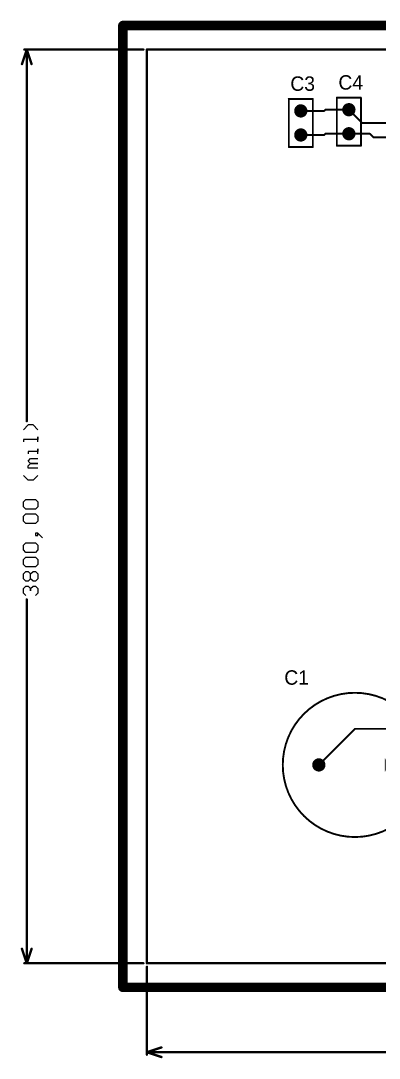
# Model space of a CAD drawing. Header units: millimetres. Extents: x 1.58 to 6.02, y 2.66 to 7.02.
# Drawn here: x 1.575 to 3.066, y 2.705 to 7.02 of the extents above; entities that cross this region are included whole.
import ezdxf

# ---------------------------------------------------------------- set-up
doc = ezdxf.new("R2010")
doc.units = ezdxf.units.MM
doc.header["$MEASUREMENT"] = 0
for name, color, linetype in [('BottomLayer', 5, 'Continuous'), ('BottomSolder', 6, 'Continuous'), ('InternalPlane1', 76, 'Continuous'), ('InternalPlane2', 16, 'Continuous'), ('KeepOutLayer', 6, 'Continuous'), ('Mechanical1', 6, 'Continuous'), ('MultiLayer', 9, 'Continuous'), ('PadHoleLayer', 156, 'Continuous'), ('TopLayer', 1, 'Continuous'), ('TopOverlay', 2, 'Continuous'), ('TopSolder', 216, 'Continuous')]:
    doc.layers.add(name, color=color, linetype=linetype)

# ---------------------------------------------------------------- blocks, each defined once
blk = doc.blocks.new('RB7_6_15_2')
at = {"layer": 'BottomLayer', "const_width": 0.0236}
blk.add_lwpolyline([(-0.1618, 0, 1), (-0.1382, 0, 1)], format="xyb", close=True, dxfattribs=at)
at = {"layer": 'BottomLayer'}
blk.add_solid([(0.1264, -0.0236), (0.1736, -0.0236), (0.1264, 0.0236), (0.1736, 0.0236)], dxfattribs=at)
at = {"layer": 'BottomSolder', "const_width": 0.0276}
blk.add_lwpolyline([(-0.1638, 0, 1), (-0.1362, 0, 1)], format="xyb", close=True, dxfattribs=at)
at = {"layer": 'BottomSolder'}
blk.add_solid([(0.1224, -0.0276), (0.1776, -0.0276), (0.1224, 0.0276), (0.1776, 0.0276)], dxfattribs=at)
at = {"layer": 'MultiLayer', "const_width": 0.0236}
blk.add_lwpolyline([(-0.1618, 0, 1), (-0.1382, 0, 1)], format="xyb", close=True, dxfattribs=at)
at = {"layer": 'MultiLayer'}
blk.add_solid([(0.1264, -0.0236), (0.1736, -0.0236), (0.1264, 0.0236), (0.1736, 0.0236)], dxfattribs=at)
at = {"layer": 'PadHoleLayer', "const_width": 0.0138}
for points in [[(-0.1569, 0, 1), (-0.1431, 0, 1)], [(0.1431, 0, 1), (0.1569, 0, 1)]]:
    blk.add_lwpolyline(points, format="xyb", close=True, dxfattribs=at)
at = {"layer": 'TopLayer', "const_width": 0.0236}
blk.add_lwpolyline([(-0.1618, 0, 1), (-0.1382, 0, 1)], format="xyb", close=True, dxfattribs=at)
at = {"layer": 'TopLayer'}
blk.add_solid([(0.1264, -0.0236), (0.1736, -0.0236), (0.1264, 0.0236), (0.1736, 0.0236)], dxfattribs=at)
at = {"layer": 'TopOverlay'}
for p, q in [((0.3202, 0.0005), (0.3595, 0.0005)), ((0.3398, 0.0202), (0.3398, -0.0192))]:
    blk.add_line(p, q, dxfattribs=at)
for points, const_width in [([(0.3, 0, 1), (-0.3, 0, 1)], 0.00787), ([(-0.302, 0, 1), (-0.298, 0, 1)], 0.00394), ([(0.298, 0, 1), (0.302, 0, 1)], 0.00394)]:
    blk.add_lwpolyline(points, format="xyb", close=True, dxfattribs=dict(at, const_width=const_width))
at = {"layer": 'TopSolder', "const_width": 0.0276}
blk.add_lwpolyline([(-0.1638, 0, 1), (-0.1362, 0, 1)], format="xyb", close=True, dxfattribs=at)
at = {"layer": 'TopSolder'}
blk.add_solid([(0.1224, -0.0276), (0.1776, -0.0276), (0.1224, 0.0276), (0.1776, 0.0276)], dxfattribs=at)
blk = doc.blocks.new('RAD_0_1_4')
at = {"layer": 'BottomLayer', "const_width": 0.0236}
for points in [[(-0.0618, 0, 1), (-0.0382, 0, 1)], [(0.0382, 0, 1), (0.0618, 0, 1)]]:
    blk.add_lwpolyline(points, format="xyb", close=True, dxfattribs=at)
at = {"layer": 'BottomSolder', "const_width": 0.0276}
for points in [[(-0.0638, 0, 1), (-0.0362, 0, 1)], [(0.0362, 0, 1), (0.0638, 0, 1)]]:
    blk.add_lwpolyline(points, format="xyb", close=True, dxfattribs=at)
at = {"layer": 'MultiLayer', "const_width": 0.0236}
for points in [[(-0.0618, 0, 1), (-0.0382, 0, 1)], [(0.0382, 0, 1), (0.0618, 0, 1)]]:
    blk.add_lwpolyline(points, format="xyb", close=True, dxfattribs=at)
at = {"layer": 'PadHoleLayer', "const_width": 0.0138}
for points in [[(-0.0569, 0, 1), (-0.0431, 0, 1)], [(0.0431, 0, 1), (0.0569, 0, 1)]]:
    blk.add_lwpolyline(points, format="xyb", close=True, dxfattribs=at)
at = {"layer": 'TopLayer', "const_width": 0.0236}
for points in [[(-0.0618, 0, 1), (-0.0382, 0, 1)], [(0.0382, 0, 1), (0.0618, 0, 1)]]:
    blk.add_lwpolyline(points, format="xyb", close=True, dxfattribs=at)
at = {"layer": 'TopOverlay', "const_width": 0.00787}
for points in [[(-0.1, 0.05), (0.1, 0.05)], [(-0.1, 0.05), (-0.1, -0.05)], [(0.1, 0.05), (0.1, -0.05)], [(-0.1, -0.05), (0.1, -0.05)]]:
    blk.add_lwpolyline(points, dxfattribs=at)
at = {"layer": 'TopOverlay', "const_width": 0.00394}
for points in [[(-0.102, 0.05, 1), (-0.098, 0.05, 1)], [(-0.102, 0.05, 1), (-0.098, 0.05, 1)], [(0.098, 0.05, 1), (0.102, 0.05, 1)], [(0.098, 0.05, 1), (0.102, 0.05, 1)], [(-0.102, -0.05, 1), (-0.098, -0.05, 1)], [(-0.102, -0.05, 1), (-0.098, -0.05, 1)], [(0.098, -0.05, 1), (0.102, -0.05, 1)], [(0.098, -0.05, 1), (0.102, -0.05, 1)]]:
    blk.add_lwpolyline(points, format="xyb", close=True, dxfattribs=at)
at = {"layer": 'TopSolder', "const_width": 0.0276}
for points in [[(-0.0638, 0, 1), (-0.0362, 0, 1)], [(0.0362, 0, 1), (0.0638, 0, 1)]]:
    blk.add_lwpolyline(points, format="xyb", close=True, dxfattribs=at)
blk = doc.blocks.new('RAD_0_1_5')
at = {"layer": 'BottomLayer', "const_width": 0.0236}
for points in [[(-0.0618, 0, 1), (-0.0382, 0, 1)], [(0.0382, 0, 1), (0.0618, 0, 1)]]:
    blk.add_lwpolyline(points, format="xyb", close=True, dxfattribs=at)
at = {"layer": 'BottomSolder', "const_width": 0.0276}
for points in [[(-0.0638, 0, 1), (-0.0362, 0, 1)], [(0.0362, 0, 1), (0.0638, 0, 1)]]:
    blk.add_lwpolyline(points, format="xyb", close=True, dxfattribs=at)
at = {"layer": 'MultiLayer', "const_width": 0.0236}
for points in [[(-0.0618, 0, 1), (-0.0382, 0, 1)], [(0.0382, 0, 1), (0.0618, 0, 1)]]:
    blk.add_lwpolyline(points, format="xyb", close=True, dxfattribs=at)
at = {"layer": 'PadHoleLayer', "const_width": 0.0138}
for points in [[(-0.0569, 0, 1), (-0.0431, 0, 1)], [(0.0431, 0, 1), (0.0569, 0, 1)]]:
    blk.add_lwpolyline(points, format="xyb", close=True, dxfattribs=at)
at = {"layer": 'TopLayer', "const_width": 0.0236}
for points in [[(-0.0618, 0, 1), (-0.0382, 0, 1)], [(0.0382, 0, 1), (0.0618, 0, 1)]]:
    blk.add_lwpolyline(points, format="xyb", close=True, dxfattribs=at)
at = {"layer": 'TopOverlay', "const_width": 0.00787}
for points in [[(-0.1, 0.05), (0.1, 0.05)], [(-0.1, 0.05), (-0.1, -0.05)], [(0.1, 0.05), (0.1, -0.05)], [(-0.1, -0.05), (0.1, -0.05)]]:
    blk.add_lwpolyline(points, dxfattribs=at)
at = {"layer": 'TopOverlay', "const_width": 0.00394}
for points in [[(-0.102, 0.05, 1), (-0.098, 0.05, 1)], [(-0.102, 0.05, 1), (-0.098, 0.05, 1)], [(0.098, 0.05, 1), (0.102, 0.05, 1)], [(0.098, 0.05, 1), (0.102, 0.05, 1)], [(-0.102, -0.05, 1), (-0.098, -0.05, 1)], [(-0.102, -0.05, 1), (-0.098, -0.05, 1)], [(0.098, -0.05, 1), (0.102, -0.05, 1)], [(0.098, -0.05, 1), (0.102, -0.05, 1)]]:
    blk.add_lwpolyline(points, format="xyb", close=True, dxfattribs=at)
at = {"layer": 'TopSolder', "const_width": 0.0276}
for points in [[(-0.0638, 0, 1), (-0.0362, 0, 1)], [(0.0362, 0, 1), (0.0638, 0, 1)]]:
    blk.add_lwpolyline(points, format="xyb", close=True, dxfattribs=at)

msp = doc.modelspace()

# ---------------------------------------------------------------- linework, layer by layer
at = {"layer": 'BottomLayer', "const_width": 0.008}
for points in [[(2.74, 6.645), (2.837, 6.645)], [(2.837, 6.645), (2.842, 6.65)], [(2.842, 6.65), (2.94, 6.65)], [(2.94, 6.65), (2.995, 6.595)], [(2.995, 6.595), (3.405, 6.595)], [(2.74, 6.545), (2.837, 6.545)], [(2.837, 6.545), (2.842, 6.55)], [(2.842, 6.55), (2.94, 6.55)], [(2.94, 6.55), (3.027, 6.55)], [(3.027, 6.55), (3.042, 6.535)], [(3.042, 6.535), (3.13, 6.535)], [(2.815, 3.925), (2.965, 4.075)], [(2.965, 4.075), (3.435, 4.075)]]:
    msp.add_lwpolyline(points, dxfattribs=at)
at = {"layer": 'BottomLayer', "const_width": 0.004}
for points in [[(2.738, 6.645, 1), (2.742, 6.645, 1)], [(2.835, 6.645, 1), (2.839, 6.645, 1)], [(2.835, 6.645, 1), (2.839, 6.645, 1)], [(2.84, 6.65, 1), (2.844, 6.65, 1)], [(2.84, 6.65, 1), (2.844, 6.65, 1)], [(2.938, 6.65, 1), (2.942, 6.65, 1)], [(2.938, 6.65, 1), (2.942, 6.65, 1)], [(2.993, 6.595, 1), (2.997, 6.595, 1)], [(2.993, 6.595, 1), (2.997, 6.595, 1)], [(2.738, 6.545, 1), (2.742, 6.545, 1)], [(2.835, 6.545, 1), (2.839, 6.545, 1)], [(2.835, 6.545, 1), (2.839, 6.545, 1)], [(2.84, 6.55, 1), (2.844, 6.55, 1)], [(2.84, 6.55, 1), (2.844, 6.55, 1)], [(2.938, 6.55, 1), (2.942, 6.55, 1)], [(2.938, 6.55, 1), (2.942, 6.55, 1)], [(3.025, 6.55, 1), (3.029, 6.55, 1)], [(3.025, 6.55, 1), (3.029, 6.55, 1)], [(3.04, 6.535, 1), (3.044, 6.535, 1)], [(3.04, 6.535, 1), (3.044, 6.535, 1)], [(2.963, 4.075, 1), (2.967, 4.075, 1)], [(2.963, 4.075, 1), (2.967, 4.075, 1)], [(2.813, 3.925, 1), (2.817, 3.925, 1)]]:
    msp.add_lwpolyline(points, format="xyb", close=True, dxfattribs=at)
at = {"layer": 'InternalPlane1', "const_width": 0.04}
for points in [[(2, 3), (2, 7)], [(2, 7), (6, 7)], [(2, 3), (6, 3)]]:
    msp.add_lwpolyline(points, dxfattribs=at)
at = {"layer": 'InternalPlane1', "const_width": 0.02}
for points in [[(1.99, 7, 1), (2.01, 7, 1)], [(1.99, 7, 1), (2.01, 7, 1)], [(1.99, 3, 1), (2.01, 3, 1)], [(1.99, 3, 1), (2.01, 3, 1)]]:
    msp.add_lwpolyline(points, format="xyb", close=True, dxfattribs=at)
at = {"layer": 'InternalPlane2', "const_width": 0.04}
for points in [[(2, 3), (2, 7)], [(2, 7), (6, 7)], [(2, 3), (6, 3)]]:
    msp.add_lwpolyline(points, dxfattribs=at)
at = {"layer": 'InternalPlane2', "const_width": 0.02}
for points in [[(1.99, 7, 1), (2.01, 7, 1)], [(1.99, 7, 1), (2.01, 7, 1)], [(1.99, 3, 1), (2.01, 3, 1)], [(1.99, 3, 1), (2.01, 3, 1)]]:
    msp.add_lwpolyline(points, format="xyb", close=True, dxfattribs=at)
at = {"layer": 'KeepOutLayer', "const_width": 0.01}
for points in [[(2.1, 6.9), (5.9, 6.9)], [(2.1, 3.1), (2.1, 6.9)], [(2.1, 3.1), (5.9, 3.1)]]:
    msp.add_lwpolyline(points, dxfattribs=at)
at = {"layer": 'KeepOutLayer', "const_width": 0.005}
for points in [[(2.0975, 6.9, 1), (2.1025, 6.9, 1)], [(2.0975, 6.9, 1), (2.1025, 6.9, 1)], [(2.0975, 3.1, 1), (2.1025, 3.1, 1)], [(2.0975, 3.1, 1), (2.1025, 3.1, 1)]]:
    msp.add_lwpolyline(points, format="xyb", close=True, dxfattribs=at)
at = {"layer": 'Mechanical1'}
for p, q in [((1.606, 5.3389), (1.586, 5.3189)), ((1.626, 5.3389), (1.606, 5.3389)), ((1.646, 5.3189), (1.626, 5.3389)), ((1.646, 5.2789), (1.586, 5.2789)), ((1.586, 5.2789), (1.586, 5.2689)), ((1.646, 5.2689), (1.646, 5.2889)), ((1.646, 5.2889), (1.646, 5.2789)), ((1.646, 5.2289), (1.606, 5.2289)), ((1.606, 5.2289), (1.606, 5.2189)), ((1.646, 5.2189), (1.646, 5.2389)), ((1.646, 5.2389), (1.646, 5.2289)), ((1.606, 5.1889), (1.616, 5.1989)), ((1.616, 5.1789), (1.606, 5.1889)), ((1.606, 5.1689), (1.616, 5.1789)), ((1.616, 5.1989), (1.646, 5.1989)), ((1.616, 5.1789), (1.646, 5.1789)), ((1.646, 5.1789), (1.616, 5.1789)), ((1.606, 5.1589), (1.606, 5.1689)), ((1.646, 5.1589), (1.606, 5.1589)), ((1.606, 5.109), (1.586, 5.129)), ((1.626, 5.109), (1.606, 5.109)), ((1.646, 5.129), (1.626, 5.109)), ((1.586, 5.019), (1.596, 5.029)), ((1.586, 4.999), (1.586, 5.019)), ((1.596, 5.029), (1.636, 5.029)), ((1.636, 5.029), (1.646, 5.019)), ((1.646, 5.019), (1.646, 4.999)), ((1.596, 4.989), (1.586, 4.999)), ((1.586, 4.959), (1.596, 4.969)), ((1.636, 4.989), (1.596, 4.989)), ((1.596, 4.969), (1.636, 4.969)), ((1.646, 4.999), (1.636, 4.989)), ((1.636, 4.969), (1.646, 4.959)), ((1.586, 4.939), (1.586, 4.959)), ((1.596, 4.929), (1.586, 4.939)), ((1.636, 4.929), (1.596, 4.929)), ((1.646, 4.939), (1.636, 4.929)), ((1.646, 4.959), (1.646, 4.939)), ((1.646, 4.889), (1.636, 4.889)), ((1.636, 4.889), (1.636, 4.879)), ((1.636, 4.879), (1.646, 4.879)), ((1.656, 4.879), (1.646, 4.889)), ((1.646, 4.879), (1.646, 4.889)), ((1.646, 4.889), (1.656, 4.879)), ((1.656, 4.879), (1.666, 4.869)), ((1.586, 4.839), (1.596, 4.849)), ((1.586, 4.8191), (1.586, 4.839)), ((1.596, 4.849), (1.636, 4.849)), ((1.636, 4.849), (1.646, 4.839)), ((1.646, 4.839), (1.646, 4.8191)), ((1.596, 4.8091), (1.586, 4.8191)), ((1.636, 4.8091), (1.596, 4.8091)), ((1.646, 4.8191), (1.636, 4.8091)), ((1.586, 4.7791), (1.596, 4.7891)), ((1.586, 4.7591), (1.586, 4.7791)), ((1.596, 4.7491), (1.586, 4.7591)), ((1.596, 4.7891), (1.636, 4.7891)), ((1.636, 4.7491), (1.596, 4.7491)), ((1.636, 4.7891), (1.646, 4.7791)), ((1.646, 4.7591), (1.636, 4.7491)), ((1.646, 4.7791), (1.646, 4.7591)), ((1.586, 4.7191), (1.596, 4.7291)), ((1.586, 4.6991), (1.586, 4.7191)), ((1.596, 4.7291), (1.606, 4.7291)), ((1.606, 4.7291), (1.616, 4.7191)), ((1.616, 4.7191), (1.626, 4.7291)), ((1.616, 4.6991), (1.616, 4.7191)), ((1.626, 4.7291), (1.636, 4.7291)), ((1.636, 4.7291), (1.646, 4.7191)), ((1.646, 4.7191), (1.646, 4.6991)), ((1.596, 4.6891), (1.586, 4.6991)), ((1.586, 4.6591), (1.596, 4.6691)), ((1.606, 4.6891), (1.596, 4.6891)), ((1.596, 4.6691), (1.606, 4.6691)), ((1.616, 4.6991), (1.606, 4.6891)), ((1.606, 4.6691), (1.616, 4.6591)), ((1.626, 4.6891), (1.616, 4.6991)), ((1.616, 4.6591), (1.626, 4.6691)), ((1.636, 4.6891), (1.626, 4.6891)), ((1.626, 4.6691), (1.636, 4.6691)), ((1.646, 4.6991), (1.636, 4.6891)), ((1.636, 4.6691), (1.646, 4.6591)), ((1.586, 4.6391), (1.586, 4.6591)), ((1.596, 4.6291), (1.586, 4.6391)), ((1.616, 4.6591), (1.616, 4.6491)), ((1.616, 4.6491), (1.616, 4.6591)), ((1.646, 4.6391), (1.636, 4.6291)), ((1.646, 4.6591), (1.646, 4.6391))]:
    msp.add_line(p, q, dxfattribs=at)
at = {"layer": 'Mechanical1', "const_width": 0.01}
for points in [[(1.58, 6.84), (1.6, 6.9)], [(1.59, 6.9), (2.085, 6.9)], [(1.6, 5.3549), (1.6, 6.9)], [(1.6, 6.9), (1.62, 6.84)], [(1.6, 3.1), (1.6, 4.6131)], [(1.58, 3.16), (1.6, 3.1)], [(1.6, 3.1), (1.62, 3.16)], [(1.59, 3.1), (2.085, 3.1)], [(2.1, 2.72), (2.1, 3.085)], [(2.1, 2.73), (2.16, 2.75)], [(2.1, 2.73), (3.6131, 2.73)], [(2.1, 2.73), (2.16, 2.71)]]:
    msp.add_lwpolyline(points, dxfattribs=at)
at = {"layer": 'Mechanical1', "const_width": 0.005}
for points in [[(1.5875, 6.9, 1), (1.5925, 6.9, 1)], [(1.5975, 6.9, 1), (1.6025, 6.9, 1)], [(1.5975, 6.9, 1), (1.6025, 6.9, 1)], [(1.5975, 6.9, 1), (1.6025, 6.9, 1)], [(2.0825, 6.9, 1), (2.0875, 6.9, 1)], [(1.5775, 6.84, 1), (1.5825, 6.84, 1)], [(1.6175, 6.84, 1), (1.6225, 6.84, 1)], [(1.5975, 5.3549, 1), (1.6025, 5.3549, 1)], [(1.5975, 4.6131, 1), (1.6025, 4.6131, 1)], [(1.5775, 3.16, 1), (1.5825, 3.16, 1)], [(1.6175, 3.16, 1), (1.6225, 3.16, 1)], [(1.5875, 3.1, 1), (1.5925, 3.1, 1)], [(1.5975, 3.1, 1), (1.6025, 3.1, 1)], [(1.5975, 3.1, 1), (1.6025, 3.1, 1)], [(1.5975, 3.1, 1), (1.6025, 3.1, 1)], [(2.0825, 3.1, 1), (2.0875, 3.1, 1)], [(2.0975, 3.085, 1), (2.1025, 3.085, 1)], [(2.0975, 2.73, 1), (2.1025, 2.73, 1)], [(2.0975, 2.73, 1), (2.1025, 2.73, 1)], [(2.0975, 2.73, 1), (2.1025, 2.73, 1)], [(2.0975, 2.72, 1), (2.1025, 2.72, 1)], [(2.1575, 2.75, 1), (2.1625, 2.75, 1)], [(2.1575, 2.71, 1), (2.1625, 2.71, 1)]]:
    msp.add_lwpolyline(points, format="xyb", close=True, dxfattribs=at)

# ---------------------------------------------------------------- block references
at = {"rotation": 90}
for name, p in [('RAD_0_1_4', (2.74, 6.595)), ('RAD_0_1_5', (2.94, 6.6))]:
    msp.add_blockref(name, p, dxfattribs=at)
msp.add_blockref('RB7_6_15_2', (2.965, 3.925))

# ---------------------------------------------------------------- texts
at = {"layer": 'TopOverlay'}
for s, p in [('C3', (2.6965, 6.7285)), ('C4', (2.8965, 6.7335)), ('C1', (2.6715, 4.2585))]:
    msp.add_text(s, height=0.06, dxfattribs=at).set_placement(p)

doc.saveas('drawing.dxf')
